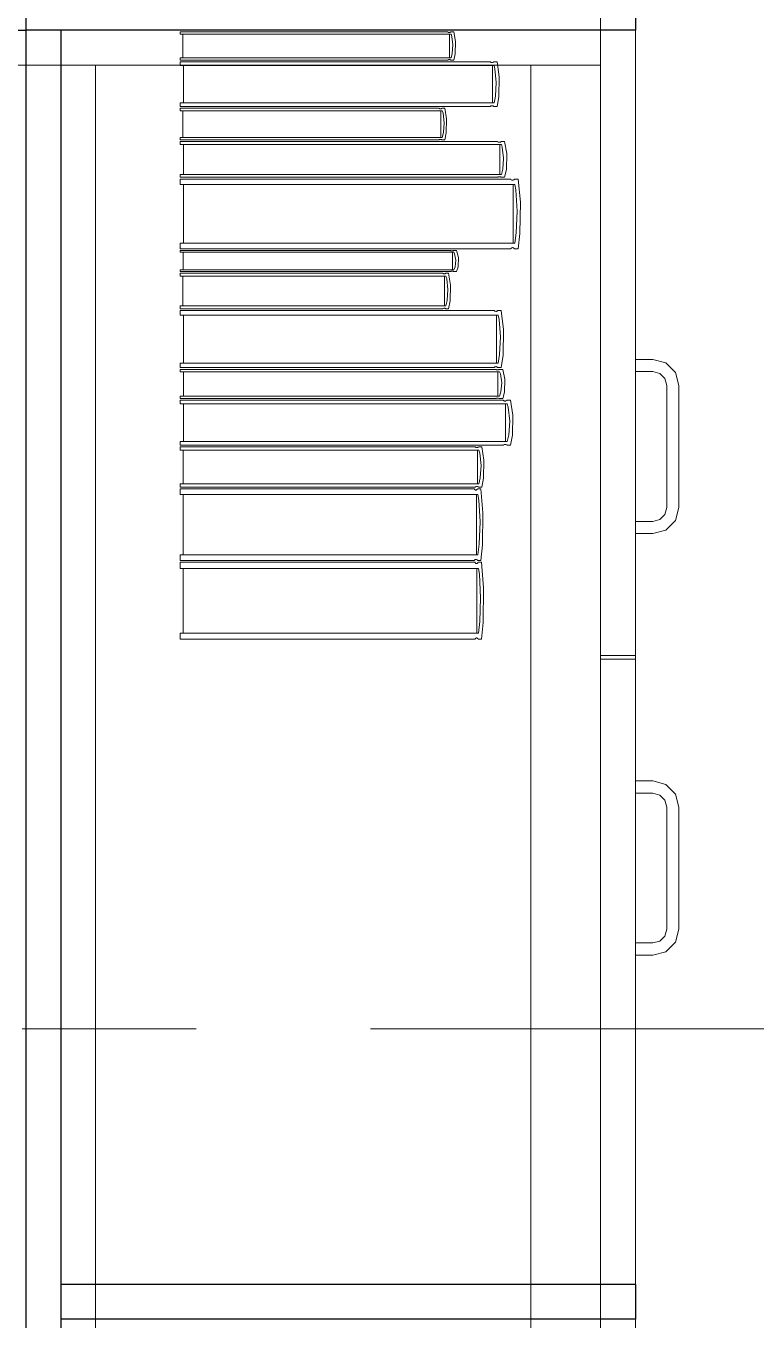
# Model space of a CAD drawing. Header units: inches. Extents: x -38 to 5698, y -33 to 92.
# Drawn here: x 116.969 to 117.388, y 34.24 to 34.983 of the extents above; entities that cross this region are included whole.
import ezdxf

# ---------------------------------------------------------------- set-up
doc = ezdxf.new("R2010")
doc.units = ezdxf.units.IN
doc.header["$MEASUREMENT"] = 0
doc.set_wipeout_variables(frame=1)
doc.linetypes.add('Punto & Raya', pattern=[0.65, 0.5, -0.075, 0, -0.075])
doc.linetypes.add('Wipeout_Contour', pattern=[1, 0, -1])
doc.layers.add('Interior - Mobiliario', color=7, linetype='Continuous')
doc.layers.add('Marcador - Secciones', color=251, linetype='Continuous')

msp = doc.modelspace()

# ---------------------------------------------------------------- linework, layer by layer
at = {"layer": 'Interior - Mobiliario', "color": 175, "linetype": 'Continuous', "lineweight": 13}
for p, q in [((116.98882, 34.98), (116.98882, 33.52)), ((117.29882, 34.98), (116.98882, 34.98)), ((117.21539, 34.96642), (117.21558, 34.97363)), ((117.29882, 33.52), (117.29882, 34.98)), ((117.21368, 34.96659), (117.21296, 34.96417)), ((117.21408, 34.97155), (117.21368, 34.96659)), ((117.21453, 34.96288), (117.21539, 34.96642)), ((117.25882, 34.96), (117.00882, 34.96)), ((117.21296, 34.96417), (117.05747, 34.96417)), ((117.05747, 34.96417), (117.05747, 34.96288)), ((117.05747, 34.96288), (117.21108, 34.96288)), ((117.23547, 34.96188), (117.05747, 34.96188)), ((117.05747, 34.96188), (117.05747, 34.95983)), ((117.05747, 34.95983), (117.23764, 34.95983)), ((117.05929, 34.95983), (117.05929, 34.93828)), ((117.21108, 34.96288), (117.21121, 34.96297)), ((117.21121, 34.96297), (117.21141, 34.96306)), ((117.21141, 34.96306), (117.21163, 34.96312)), ((117.21163, 34.96312), (117.21186, 34.96315)), ((117.21186, 34.96315), (117.21209, 34.96315)), ((117.21209, 34.96315), (117.21232, 34.96311)), ((117.21232, 34.96311), (117.21253, 34.96304)), ((117.21253, 34.96304), (117.21273, 34.96295)), ((117.21273, 34.96295), (117.21282, 34.96288)), ((117.21282, 34.96288), (117.21453, 34.96288)), ((117.23557, 34.96178), (117.23547, 34.96188)), ((117.2358, 34.96163), (117.23557, 34.96178)), ((117.23605, 34.96152), (117.2358, 34.96163)), ((117.23631, 34.96146), (117.23605, 34.96152)), ((117.23658, 34.96146), (117.23631, 34.96146)), ((117.23684, 34.9615), (117.23658, 34.96146)), ((117.23673, 34.93828), (117.23673, 34.95983)), ((117.2371, 34.9616), (117.23684, 34.9615)), ((117.23733, 34.96175), (117.2371, 34.9616)), ((117.23748, 34.96188), (117.23733, 34.96175)), ((117.23946, 34.96188), (117.23748, 34.96188)), ((117.23764, 34.95983), (117.23818, 34.95789)), ((117.24068, 34.95333), (117.23946, 34.96188)), ((117.29882, 34.96), (117.25882, 34.96)), ((117.23818, 34.95789), (117.23894, 34.95002)), ((117.24046, 34.94186), (117.24068, 34.95333)), ((117.23894, 34.95002), (117.23848, 34.94212)), ((117.23764, 34.93828), (117.05747, 34.93828)), ((117.05747, 34.93828), (117.05747, 34.93623)), ((117.05747, 34.93623), (117.23547, 34.93623)), ((117.23547, 34.93623), (117.23562, 34.93637)), ((117.23562, 34.93637), (117.23585, 34.93651)), ((117.23585, 34.93651), (117.2361, 34.93661)), ((117.2361, 34.93661), (117.23637, 34.93666)), ((117.23637, 34.93666), (117.23664, 34.93665)), ((117.23664, 34.93665), (117.2369, 34.93659)), ((117.2369, 34.93659), (117.23715, 34.93649)), ((117.23715, 34.93649), (117.23738, 34.93633)), ((117.23738, 34.93633), (117.23748, 34.93623)), ((117.23748, 34.93623), (117.23946, 34.93623)), ((117.23848, 34.94212), (117.23764, 34.93828)), ((117.23946, 34.93623), (117.24046, 34.94186)), ((117.20609, 34.93523), (117.05747, 34.93523)), ((117.05747, 34.93523), (117.05747, 34.93377)), ((117.05747, 34.93377), (117.20791, 34.93377)), ((117.05899, 34.93377), (117.05899, 34.91849)), ((117.20618, 34.93516), (117.20609, 34.93523)), ((117.20637, 34.93505), (117.20618, 34.93516)), ((117.20658, 34.93497), (117.20637, 34.93505)), ((117.2068, 34.93493), (117.20658, 34.93497)), ((117.20702, 34.93493), (117.2068, 34.93493)), ((117.20724, 34.93496), (117.20702, 34.93493)), ((117.20715, 34.91849), (117.20715, 34.93377)), ((117.20745, 34.93503), (117.20724, 34.93496)), ((117.20765, 34.93513), (117.20745, 34.93503)), ((117.20777, 34.93523), (117.20765, 34.93513)), ((117.20943, 34.93523), (117.20777, 34.93523)), ((117.20791, 34.93377), (117.20836, 34.9324)), ((117.20836, 34.9324), (117.20899, 34.92682)), ((117.21045, 34.92916), (117.20943, 34.93523)), ((117.21026, 34.92103), (117.21045, 34.92916)), ((117.2086, 34.92122), (117.20791, 34.91849)), ((117.20899, 34.92682), (117.2086, 34.92122)), ((117.20943, 34.91704), (117.21026, 34.92103)), ((117.20791, 34.91849), (117.05747, 34.91849)), ((117.05747, 34.91849), (117.05747, 34.91704)), ((117.05747, 34.91704), (117.20609, 34.91704)), ((117.23963, 34.91604), (117.05747, 34.91604)), ((117.05747, 34.91604), (117.05747, 34.9144)), ((117.05747, 34.9144), (117.24185, 34.9144)), ((117.05934, 34.9144), (117.05934, 34.89722)), ((117.20609, 34.91704), (117.20622, 34.91713)), ((117.20622, 34.91713), (117.20641, 34.91724)), ((117.20641, 34.91724), (117.20662, 34.91731)), ((117.20662, 34.91731), (117.20685, 34.91734)), ((117.20685, 34.91734), (117.20707, 34.91734)), ((117.20707, 34.91734), (117.20729, 34.9173)), ((117.20729, 34.9173), (117.2075, 34.91722)), ((117.2075, 34.91722), (117.20769, 34.91711)), ((117.20769, 34.91711), (117.20777, 34.91704)), ((117.20777, 34.91704), (117.20943, 34.91704)), ((117.23973, 34.91596), (117.23963, 34.91604)), ((117.23996, 34.91583), (117.23973, 34.91596)), ((117.24022, 34.91575), (117.23996, 34.91583)), ((117.24049, 34.9157), (117.24022, 34.91575)), ((117.24076, 34.91569), (117.24049, 34.9157)), ((117.24104, 34.91573), (117.24076, 34.91569)), ((117.24092, 34.89722), (117.24092, 34.9144)), ((117.2413, 34.91581), (117.24104, 34.91573)), ((117.24154, 34.91593), (117.2413, 34.91581)), ((117.24169, 34.91604), (117.24154, 34.91593)), ((117.24371, 34.91604), (117.24169, 34.91604)), ((117.24185, 34.9144), (117.2424, 34.91285)), ((117.24496, 34.90922), (117.24371, 34.91604)), ((117.2424, 34.91285), (117.24318, 34.90658)), ((117.24318, 34.90658), (117.24271, 34.90029)), ((117.24473, 34.90007), (117.24496, 34.90922)), ((117.24271, 34.90029), (117.24185, 34.89722)), ((117.24371, 34.89559), (117.24473, 34.90007)), ((117.24185, 34.89722), (117.05747, 34.89722)), ((117.05747, 34.89722), (117.05747, 34.89559)), ((117.05747, 34.89559), (117.23963, 34.89559)), ((117.24723, 34.89459), (117.05747, 34.89459)), ((117.05747, 34.89459), (117.05747, 34.89138)), ((117.05747, 34.89138), (117.24954, 34.89138)), ((117.05941, 34.89138), (117.05941, 34.85774)), ((117.23963, 34.89559), (117.23978, 34.8957)), ((117.23978, 34.8957), (117.24002, 34.89581)), ((117.24002, 34.89581), (117.24028, 34.89589)), ((117.24028, 34.89589), (117.24055, 34.89593)), ((117.24055, 34.89593), (117.24083, 34.89592)), ((117.24083, 34.89592), (117.24109, 34.89588)), ((117.24109, 34.89588), (117.24135, 34.89579)), ((117.24135, 34.89579), (117.24159, 34.89567)), ((117.24159, 34.89567), (117.24169, 34.89559)), ((117.24169, 34.89559), (117.24371, 34.89559)), ((117.24733, 34.89443), (117.24723, 34.89459)), ((117.24758, 34.89419), (117.24733, 34.89443)), ((117.24784, 34.89402), (117.24758, 34.89419)), ((117.24813, 34.89393), (117.24784, 34.89402)), ((117.24841, 34.89392), (117.24813, 34.89393)), ((117.24869, 34.89399), (117.24841, 34.89392)), ((117.24857, 34.85774), (117.24857, 34.89138)), ((117.24896, 34.89414), (117.24869, 34.89399)), ((117.24921, 34.89437), (117.24896, 34.89414)), ((117.24937, 34.89459), (117.24921, 34.89437)), ((117.25148, 34.89459), (117.24937, 34.89459)), ((117.24954, 34.89138), (117.25012, 34.88835)), ((117.25279, 34.88123), (117.25148, 34.89459)), ((117.25012, 34.88835), (117.25093, 34.87606)), ((117.25254, 34.86332), (117.25279, 34.88123)), ((117.25093, 34.87606), (117.25043, 34.86374)), ((117.25043, 34.86374), (117.24954, 34.85774)), ((117.25148, 34.85453), (117.25254, 34.86332)), ((117.24954, 34.85774), (117.05747, 34.85774)), ((117.05747, 34.85774), (117.05747, 34.85453)), ((117.05747, 34.85453), (117.24723, 34.85453)), ((117.24723, 34.85453), (117.24739, 34.85475)), ((117.24739, 34.85475), (117.24764, 34.85498)), ((117.24764, 34.85498), (117.24791, 34.85513)), ((117.24791, 34.85513), (117.24819, 34.8552)), ((117.24819, 34.8552), (117.24847, 34.85519)), ((117.24847, 34.85519), (117.24875, 34.8551)), ((117.24875, 34.8551), (117.24902, 34.85493)), ((117.24902, 34.85493), (117.24927, 34.85469)), ((117.24927, 34.85469), (117.24937, 34.85453)), ((117.24937, 34.85453), (117.25148, 34.85453)), ((117.21262, 34.85353), (117.05747, 34.85353)), ((117.05747, 34.85353), (117.05747, 34.85257)), ((117.05747, 34.85257), (117.21451, 34.85257)), ((117.05906, 34.85257), (117.05906, 34.84246)), ((117.21271, 34.85349), (117.21262, 34.85353)), ((117.21291, 34.85341), (117.21271, 34.85349)), ((117.21312, 34.85336), (117.21291, 34.85341)), ((117.21335, 34.85334), (117.21312, 34.85336)), ((117.21359, 34.85333), (117.21335, 34.85334)), ((117.21382, 34.85335), (117.21359, 34.85333)), ((117.21372, 34.84246), (117.21372, 34.85257)), ((117.21404, 34.8534), (117.21382, 34.85335)), ((117.21424, 34.85347), (117.21404, 34.8534)), ((117.21438, 34.85353), (117.21424, 34.85347)), ((117.2161, 34.85353), (117.21438, 34.85353)), ((117.21451, 34.85257), (117.21498, 34.85166)), ((117.21498, 34.85166), (117.21565, 34.84797)), ((117.21565, 34.84797), (117.21524, 34.84426)), ((117.21717, 34.84952), (117.2161, 34.85353)), ((117.21697, 34.84414), (117.21717, 34.84952)), ((117.21451, 34.84246), (117.05747, 34.84246)), ((117.05747, 34.84246), (117.05747, 34.8415)), ((117.05747, 34.8415), (117.21262, 34.8415)), ((117.20821, 34.8405), (117.05747, 34.8405)), ((117.05747, 34.8405), (117.05747, 34.83886)), ((117.20829, 34.84042), (117.20821, 34.8405)), ((117.20849, 34.84029), (117.20829, 34.84042)), ((117.2087, 34.84021), (117.20849, 34.84029)), ((117.20892, 34.84016), (117.2087, 34.84021)), ((117.20915, 34.84015), (117.20892, 34.84016)), ((117.20937, 34.84019), (117.20915, 34.84015)), ((117.20959, 34.84027), (117.20937, 34.84019)), ((117.20979, 34.84039), (117.20959, 34.84027)), ((117.20991, 34.8405), (117.20979, 34.84039)), ((117.21159, 34.8405), (117.20991, 34.8405)), ((117.21262, 34.8337), (117.21159, 34.8405)), ((117.21262, 34.8415), (117.21275, 34.84156)), ((117.21275, 34.84156), (117.21295, 34.84163)), ((117.21295, 34.84163), (117.21317, 34.84167)), ((117.21317, 34.84167), (117.21341, 34.8417)), ((117.21341, 34.8417), (117.21364, 34.84169)), ((117.21364, 34.84169), (117.21387, 34.84167)), ((117.21387, 34.84167), (117.21409, 34.84162)), ((117.21409, 34.84162), (117.21429, 34.84154)), ((117.21429, 34.84154), (117.21438, 34.8415)), ((117.21438, 34.8415), (117.2161, 34.8415)), ((117.21524, 34.84426), (117.21451, 34.84246)), ((117.2161, 34.8415), (117.21697, 34.84414)), ((117.05747, 34.83886), (117.21005, 34.83886)), ((117.05902, 34.83886), (117.05902, 34.82175)), ((117.20928, 34.82175), (117.20928, 34.83886)), ((117.21005, 34.83886), (117.2105, 34.83732)), ((117.2105, 34.83732), (117.21115, 34.83107)), ((117.21243, 34.82459), (117.21262, 34.8337)), ((117.21075, 34.8248), (117.21005, 34.82175)), ((117.21115, 34.83107), (117.21075, 34.8248)), ((117.21159, 34.82012), (117.21243, 34.82459)), ((117.21005, 34.82175), (117.05747, 34.82175)), ((117.05747, 34.82175), (117.05747, 34.82012)), ((117.05747, 34.82012), (117.20821, 34.82012)), ((117.23777, 34.81912), (117.05747, 34.81912)), ((117.05747, 34.81912), (117.05747, 34.81649)), ((117.20821, 34.82012), (117.20833, 34.82023)), ((117.20833, 34.82023), (117.20853, 34.82034)), ((117.20853, 34.82034), (117.20875, 34.82042)), ((117.20875, 34.82042), (117.20897, 34.82046)), ((117.20897, 34.82046), (117.2092, 34.82045)), ((117.2092, 34.82045), (117.20942, 34.82041)), ((117.20942, 34.82041), (117.20963, 34.82032)), ((117.20963, 34.82032), (117.20983, 34.8202)), ((117.20983, 34.8202), (117.20991, 34.82012)), ((117.20991, 34.82012), (117.21159, 34.82012)), ((117.23787, 34.81899), (117.23777, 34.81912)), ((117.2381, 34.81879), (117.23787, 34.81899)), ((117.23836, 34.81865), (117.2381, 34.81879)), ((117.23862, 34.81858), (117.23836, 34.81865)), ((117.2389, 34.81857), (117.23862, 34.81858)), ((117.23916, 34.81863), (117.2389, 34.81857)), ((117.23942, 34.81875), (117.23916, 34.81863)), ((117.23966, 34.81894), (117.23942, 34.81875)), ((117.23981, 34.81912), (117.23966, 34.81894)), ((117.24181, 34.81912), (117.23981, 34.81912)), ((117.24305, 34.80818), (117.24181, 34.81912)), ((117.05747, 34.81649), (117.23997, 34.81649)), ((117.05932, 34.81649), (117.05932, 34.78894)), ((117.23905, 34.78894), (117.23905, 34.81649)), ((117.23997, 34.81649), (117.24052, 34.81401)), ((117.24052, 34.81401), (117.24129, 34.80395)), ((117.24129, 34.80395), (117.24082, 34.79385)), ((117.24282, 34.79351), (117.24305, 34.80818)), ((117.23997, 34.78894), (117.05747, 34.78894)), ((117.05747, 34.78894), (117.05747, 34.78632)), ((117.24082, 34.79385), (117.23997, 34.78894)), ((117.24181, 34.78632), (117.24282, 34.79351)), ((117.32882, 34.791), (117.31882, 34.791)), ((117.31882, 34.791), (117.31882, 34.784)), ((117.33632, 34.78899), (117.32882, 34.791)), ((117.34181, 34.7835), (117.33632, 34.78899)), ((117.05747, 34.78632), (117.23777, 34.78632)), ((117.23857, 34.78532), (117.05747, 34.78532)), ((117.05747, 34.78532), (117.05747, 34.78398)), ((117.05747, 34.78398), (117.24078, 34.78398)), ((117.05933, 34.78398), (117.05933, 34.76989)), ((117.23777, 34.78632), (117.23792, 34.78649)), ((117.23792, 34.78649), (117.23816, 34.78668)), ((117.23816, 34.78668), (117.23842, 34.78681)), ((117.23842, 34.78681), (117.23868, 34.78687)), ((117.23867, 34.78525), (117.23857, 34.78532)), ((117.2389, 34.78515), (117.23867, 34.78525)), ((117.23868, 34.78687), (117.23896, 34.78686)), ((117.23916, 34.78508), (117.2389, 34.78515)), ((117.23896, 34.78686), (117.23922, 34.78678)), ((117.23943, 34.78504), (117.23916, 34.78508)), ((117.23922, 34.78678), (117.23948, 34.78664)), ((117.2397, 34.78504), (117.23943, 34.78504)), ((117.23948, 34.78664), (117.23971, 34.78645)), ((117.23997, 34.78507), (117.2397, 34.78504)), ((117.23971, 34.78645), (117.23981, 34.78632)), ((117.23981, 34.78632), (117.24181, 34.78632)), ((117.23985, 34.76989), (117.23985, 34.78398)), ((117.24023, 34.78513), (117.23997, 34.78507)), ((117.24046, 34.78523), (117.24023, 34.78513)), ((117.24062, 34.78532), (117.24046, 34.78523)), ((117.24263, 34.78532), (117.24062, 34.78532)), ((117.24078, 34.78398), (117.24133, 34.78271)), ((117.24133, 34.78271), (117.2421, 34.77756)), ((117.24387, 34.77973), (117.24263, 34.78532)), ((117.31882, 34.784), (117.32882, 34.784)), ((117.32882, 34.784), (117.33282, 34.78293)), ((117.33282, 34.78293), (117.33575, 34.78)), ((117.33575, 34.78), (117.33682, 34.776)), ((117.34382, 34.776), (117.34181, 34.7835)), ((117.24163, 34.7724), (117.24078, 34.76989)), ((117.2421, 34.77756), (117.24163, 34.7724)), ((117.24364, 34.77223), (117.24387, 34.77973)), ((117.33682, 34.776), (117.33682, 34.706)), ((117.34382, 34.706), (117.34382, 34.776)), ((117.24078, 34.76989), (117.05747, 34.76989)), ((117.05747, 34.76989), (117.05747, 34.76855)), ((117.05747, 34.76855), (117.23857, 34.76855)), ((117.24301, 34.76755), (117.05747, 34.76755)), ((117.05747, 34.76755), (117.05747, 34.76549)), ((117.05747, 34.76549), (117.24528, 34.76549)), ((117.05937, 34.76549), (117.05937, 34.74387)), ((117.23857, 34.76855), (117.23872, 34.76864)), ((117.23872, 34.76864), (117.23896, 34.76874)), ((117.23896, 34.76874), (117.23922, 34.7688)), ((117.23922, 34.7688), (117.23949, 34.76883)), ((117.23949, 34.76883), (117.23976, 34.76883)), ((117.23976, 34.76883), (117.24003, 34.76879)), ((117.24003, 34.76879), (117.24028, 34.76872)), ((117.24028, 34.76872), (117.24051, 34.76862)), ((117.24051, 34.76862), (117.24062, 34.76855)), ((117.24062, 34.76855), (117.24263, 34.76855)), ((117.24263, 34.76855), (117.24364, 34.77223)), ((117.24312, 34.76745), (117.24301, 34.76755)), ((117.24335, 34.7673), (117.24312, 34.76745)), ((117.24361, 34.76719), (117.24335, 34.7673)), ((117.24389, 34.76713), (117.24361, 34.76719)), ((117.24417, 34.76712), (117.24389, 34.76713)), ((117.24444, 34.76717), (117.24417, 34.76712)), ((117.24433, 34.74387), (117.24433, 34.76549)), ((117.24471, 34.76727), (117.24444, 34.76717)), ((117.24495, 34.76741), (117.24471, 34.76727)), ((117.24511, 34.76755), (117.24495, 34.76741)), ((117.24717, 34.76755), (117.24511, 34.76755)), ((117.24528, 34.76549), (117.24584, 34.76354)), ((117.24845, 34.75897), (117.24717, 34.76755)), ((117.24584, 34.76354), (117.24663, 34.75565)), ((117.24821, 34.74746), (117.24845, 34.75897)), ((117.24663, 34.75565), (117.24615, 34.74773)), ((117.24528, 34.74387), (117.05747, 34.74387)), ((117.05747, 34.74387), (117.05747, 34.74181)), ((117.24615, 34.74773), (117.24528, 34.74387)), ((117.24717, 34.74181), (117.24821, 34.74746)), ((117.05747, 34.74181), (117.24301, 34.74181)), ((117.22688, 34.74081), (117.05747, 34.74081)), ((117.05747, 34.74081), (117.05747, 34.73896)), ((117.05747, 34.73896), (117.22895, 34.73896)), ((117.05921, 34.73896), (117.05921, 34.71957)), ((117.22698, 34.74072), (117.22688, 34.74081)), ((117.22719, 34.74058), (117.22698, 34.74072)), ((117.22743, 34.74048), (117.22719, 34.74058)), ((117.22768, 34.74043), (117.22743, 34.74048)), ((117.22794, 34.74043), (117.22768, 34.74043)), ((117.22819, 34.74047), (117.22794, 34.74043)), ((117.22808, 34.71957), (117.22808, 34.73896)), ((117.22843, 34.74056), (117.22819, 34.74047)), ((117.22865, 34.74069), (117.22843, 34.74056)), ((117.2288, 34.74081), (117.22865, 34.74069)), ((117.23068, 34.74081), (117.2288, 34.74081)), ((117.22895, 34.73896), (117.22946, 34.73721)), ((117.22946, 34.73721), (117.23018, 34.73013)), ((117.23184, 34.73311), (117.23068, 34.74081)), ((117.24301, 34.74181), (117.24317, 34.74195)), ((117.24317, 34.74195), (117.24341, 34.7421)), ((117.24341, 34.7421), (117.24367, 34.74219)), ((117.24367, 34.74219), (117.24395, 34.74224)), ((117.24395, 34.74224), (117.24423, 34.74224)), ((117.24423, 34.74224), (117.2445, 34.74218)), ((117.2445, 34.74218), (117.24477, 34.74207)), ((117.24477, 34.74207), (117.24501, 34.74191)), ((117.24501, 34.74191), (117.24511, 34.74181)), ((117.24511, 34.74181), (117.24717, 34.74181)), ((117.23018, 34.73013), (117.22974, 34.72302)), ((117.23163, 34.72278), (117.23184, 34.73311)), ((117.22974, 34.72302), (117.22895, 34.71957)), ((117.23068, 34.71772), (117.23163, 34.72278)), ((117.22895, 34.71957), (117.05747, 34.71957)), ((117.05747, 34.71957), (117.05747, 34.71772)), ((117.05747, 34.71772), (117.22688, 34.71772)), ((117.2263, 34.71672), (117.05747, 34.71672)), ((117.05747, 34.71672), (117.05747, 34.71343)), ((117.05747, 34.71343), (117.22837, 34.71343)), ((117.0592, 34.71343), (117.0592, 34.67885)), ((117.2264, 34.71656), (117.2263, 34.71672)), ((117.22662, 34.71631), (117.2264, 34.71656)), ((117.22685, 34.71613), (117.22662, 34.71631)), ((117.2271, 34.71604), (117.22685, 34.71613)), ((117.22688, 34.71772), (117.22702, 34.71784)), ((117.22702, 34.71784), (117.22724, 34.71797)), ((117.22736, 34.71603), (117.2271, 34.71604)), ((117.22724, 34.71797), (117.22749, 34.71806)), ((117.22761, 34.71611), (117.22736, 34.71603)), ((117.22749, 34.71806), (117.22774, 34.7181)), ((117.2275, 34.67885), (117.2275, 34.71343)), ((117.22785, 34.71626), (117.22761, 34.71611)), ((117.22774, 34.7181), (117.22799, 34.7181)), ((117.22807, 34.7165), (117.22785, 34.71626)), ((117.22799, 34.7181), (117.22824, 34.71805)), ((117.22822, 34.71672), (117.22807, 34.7165)), ((117.23009, 34.71672), (117.22822, 34.71672)), ((117.22824, 34.71805), (117.22848, 34.71795)), ((117.22837, 34.71343), (117.22888, 34.7103)), ((117.22848, 34.71795), (117.2287, 34.71781)), ((117.2287, 34.71781), (117.2288, 34.71772)), ((117.2288, 34.71772), (117.23068, 34.71772)), ((117.23125, 34.70299), (117.23009, 34.71672)), ((117.22888, 34.7103), (117.2296, 34.69769)), ((117.33682, 34.706), (117.33575, 34.702)), ((117.34181, 34.6985), (117.34382, 34.706)), ((117.23104, 34.68459), (117.23125, 34.70299)), ((117.33282, 34.69907), (117.32882, 34.698)), ((117.33575, 34.702), (117.33282, 34.69907)), ((117.33632, 34.69301), (117.34181, 34.6985)), ((117.2296, 34.69769), (117.22916, 34.68502)), ((117.31882, 34.698), (117.31882, 34.691)), ((117.32882, 34.698), (117.31882, 34.698)), ((117.31882, 34.691), (117.32882, 34.691)), ((117.32882, 34.691), (117.33632, 34.69301)), ((117.22916, 34.68502), (117.22837, 34.67885)), ((117.23009, 34.67556), (117.23104, 34.68459)), ((117.22837, 34.67885), (117.05747, 34.67885)), ((117.05747, 34.67885), (117.05747, 34.67556)), ((117.22645, 34.67578), (117.22667, 34.67602)), ((117.22667, 34.67602), (117.22691, 34.67617)), ((117.22691, 34.67617), (117.22716, 34.67625)), ((117.22716, 34.67625), (117.22741, 34.67624)), ((117.22741, 34.67624), (117.22766, 34.67614)), ((117.22766, 34.67614), (117.2279, 34.67597)), ((117.2279, 34.67597), (117.22812, 34.67572)), ((117.05747, 34.67556), (117.2263, 34.67556)), ((117.22664, 34.67456), (117.05747, 34.67456)), ((117.05747, 34.67456), (117.05747, 34.67103)), ((117.05747, 34.67103), (117.22871, 34.67103)), ((117.0592, 34.67103), (117.0592, 34.63391)), ((117.2263, 34.67556), (117.22645, 34.67578)), ((117.22674, 34.67439), (117.22664, 34.67456)), ((117.22696, 34.67412), (117.22674, 34.67439)), ((117.22719, 34.67393), (117.22696, 34.67412)), ((117.22744, 34.67383), (117.22719, 34.67393)), ((117.2277, 34.67382), (117.22744, 34.67383)), ((117.22795, 34.6739), (117.2277, 34.67382)), ((117.22784, 34.63391), (117.22784, 34.67103)), ((117.22819, 34.67407), (117.22795, 34.6739)), ((117.22812, 34.67572), (117.22822, 34.67556)), ((117.22842, 34.67432), (117.22819, 34.67407)), ((117.22822, 34.67556), (117.23009, 34.67556)), ((117.22856, 34.67456), (117.22842, 34.67432)), ((117.23044, 34.67456), (117.22856, 34.67456)), ((117.22871, 34.67103), (117.22922, 34.66767)), ((117.2316, 34.65983), (117.23044, 34.67456)), ((117.22922, 34.66767), (117.22994, 34.65413)), ((117.22994, 34.65413), (117.2295, 34.64053)), ((117.23139, 34.64007), (117.2316, 34.65983)), ((117.2295, 34.64053), (117.22871, 34.63391)), ((117.23044, 34.63038), (117.23139, 34.64007)), ((117.22871, 34.63391), (117.05747, 34.63391)), ((117.05747, 34.63391), (117.05747, 34.63038)), ((117.05747, 34.63038), (117.22664, 34.63038)), ((117.22664, 34.63038), (117.22679, 34.63061)), ((117.22679, 34.63061), (117.22701, 34.63087)), ((117.22701, 34.63087), (117.22725, 34.63103)), ((117.22725, 34.63103), (117.2275, 34.63111)), ((117.2275, 34.63111), (117.22776, 34.6311)), ((117.22776, 34.6311), (117.22801, 34.631)), ((117.22801, 34.631), (117.22824, 34.63082)), ((117.22824, 34.63082), (117.22846, 34.63055)), ((117.22846, 34.63055), (117.22856, 34.63038)), ((117.22856, 34.63038), (117.23044, 34.63038)), ((117.31882, 34.621), (117.29882, 34.621)), ((117.31882, 34.619), (117.29882, 34.619)), ((117.31882, 34.549), (117.32882, 34.549)), ((117.31882, 34.542), (117.31882, 34.549)), ((117.32882, 34.549), (117.33632, 34.54699)), ((117.33632, 34.54699), (117.34181, 34.5415)), ((117.32882, 34.542), (117.31882, 34.542)), ((117.33282, 34.54093), (117.32882, 34.542)), ((117.33575, 34.538), (117.33282, 34.54093)), ((117.33682, 34.534), (117.33575, 34.538)), ((117.34181, 34.5415), (117.34382, 34.534)), ((117.33682, 34.464), (117.33682, 34.534)), ((117.34382, 34.534), (117.34382, 34.464)), ((117.33575, 34.46), (117.33682, 34.464)), ((117.34382, 34.464), (117.34181, 34.4565)), ((117.31882, 34.456), (117.32882, 34.456)), ((117.31882, 34.449), (117.31882, 34.456)), ((117.32882, 34.456), (117.33282, 34.45707)), ((117.33282, 34.45707), (117.33575, 34.46)), ((117.34181, 34.4565), (117.33632, 34.45101)), ((117.32882, 34.449), (117.31882, 34.449)), ((117.33632, 34.45101), (117.32882, 34.449))]:
    msp.add_line(p, q, dxfattribs=at)

# ---------------------------------------------------------------- next in the draw order: wipeouts: each hides what was drawn before it
at = {"color": 254, "linetype": 'Wipeout_Contour', "lineweight": 0, "ltscale": 3317.681729}
msp.add_wipeout([(117.31882, 34.24), (117.31882, 34.26), (116.98882, 34.26), (116.98882, 34.24)], dxfattribs=at).dxf.layer = 'Interior - Mobiliario'

# ---------------------------------------------------------------- next in the draw order: linework, layer by layer
at = {"layer": 'Interior - Mobiliario', "color": 175, "linetype": 'Continuous', "lineweight": 13}
for p, q in [((117.00882, 33.54), (117.00882, 34.96)), ((117.25882, 34.96), (117.25882, 33.54)), ((117.29882, 33.54), (117.29882, 34.96)), ((117.29882, 34.26), (117.29882, 34.619)), ((117.31882, 34.26), (117.31882, 34.619)), ((116.98882, 34.26), (116.98882, 34.24)), ((117.31882, 34.26), (116.98882, 34.26)), ((117.31882, 34.26), (117.29882, 34.26)), ((117.31882, 34.24), (117.31882, 34.26)), ((117.31882, 34.24), (117.31882, 34.26)), ((116.98882, 34.24), (117.31882, 34.24)), ((117.29882, 34.24), (117.29882, 33.881)), ((117.31882, 34.24), (117.29882, 34.24)), ((117.31882, 34.24), (117.31882, 33.881))]:
    msp.add_line(p, q, dxfattribs=at)
at = {"layer": 'Interior - Mobiliario', "color": 175, "linetype": 'Continuous', "lineweight": 30}
for p, q in [((117.31882, 34.26), (116.98882, 34.26)), ((116.98882, 34.26), (116.98882, 34.24)), ((117.31882, 34.26), (117.31882, 34.24)), ((117.31882, 34.24), (116.98882, 34.24))]:
    msp.add_line(p, q, dxfattribs=at)

# ---------------------------------------------------------------- next in the draw order: wipeouts: each hides what was drawn before it
at = {"color": 254, "linetype": 'Wipeout_Contour', "lineweight": 0, "ltscale": 3316.983553}
msp.add_wipeout([(116.98882, 33.52), (116.98882, 34.98), (116.96882, 34.98), (116.96882, 33.52)], dxfattribs=at).dxf.layer = 'Interior - Mobiliario'

# ---------------------------------------------------------------- next in the draw order: linework, layer by layer
at = {"layer": 'Interior - Mobiliario', "color": 175, "linetype": 'Continuous', "lineweight": 30}
for p, q in [((116.98882, 34.98), (116.96882, 34.98)), ((116.96882, 34.98), (116.96882, 33.52)), ((116.98882, 34.98), (116.98882, 33.52))]:
    msp.add_line(p, q, dxfattribs=at)
at = {"layer": 'Interior - Mobiliario', "color": 175, "linetype": 'Continuous', "lineweight": 13}
for p, q in [((116.96882, 34.98), (116.96882, 33.52)), ((116.98882, 34.98), (116.96882, 34.98)), ((116.98882, 33.52), (116.98882, 34.98)), ((116.92882, 34.96), (116.96882, 34.96)), ((116.96882, 34.96), (116.96882, 33.54)), ((117.00882, 34.96), (116.96882, 34.96)), ((116.96882, 34.96), (116.96882, 33.54)), ((116.98882, 34.26), (116.98882, 34.24)), ((117.31882, 34.26), (116.98882, 34.26)), ((116.98882, 34.24), (117.31882, 34.24))]:
    msp.add_line(p, q, dxfattribs=at)
at = {"layer": 'Marcador - Secciones', "color": 251, "linetype": 'Punto & Raya', "lineweight": 13}
msp.add_line((97.16665, 34.40671), (148.44025, 34.40671), dxfattribs=at)

# ---------------------------------------------------------------- next in the draw order: wipeouts: each hides what was drawn before it
at = {"color": 254, "linetype": 'Wipeout_Contour', "lineweight": 0, "ltscale": 3317.765311}
msp.add_wipeout([(117.31882, 34.98), (117.31882, 35), (116.96882, 35), (116.96882, 34.98)], dxfattribs=at).dxf.layer = 'Interior - Mobiliario'

# ---------------------------------------------------------------- next in the draw order: linework, layer by layer
at = {"layer": 'Interior - Mobiliario', "color": 175, "linetype": 'Continuous', "lineweight": 30}
for p, q in [((116.96882, 35), (116.96882, 34.98)), ((116.96882, 35), (116.96882, 34.98)), ((117.31882, 35), (117.31882, 34.98)), ((116.61882, 34.98), (116.96882, 34.98)), ((116.94882, 34.98), (116.96882, 34.98)), ((117.31882, 34.98), (116.96882, 34.98)), ((116.96882, 34.98), (116.96882, 33.52))]:
    msp.add_line(p, q, dxfattribs=at)
at = {"layer": 'Interior - Mobiliario', "color": 175, "linetype": 'Continuous', "lineweight": 13}
for p, q in [((116.96882, 35), (116.96882, 34.98)), ((116.96882, 35), (116.96882, 34.96)), ((116.96882, 33.5), (116.96882, 35)), ((116.96882, 35), (116.96882, 34.98)), ((116.96882, 35), (116.96882, 34.96)), ((116.96882, 33.5), (116.96882, 35)), ((117.29882, 34.96), (117.29882, 35)), ((117.31882, 34.98), (117.31882, 35)), ((117.31882, 35), (117.31882, 33.5)), ((116.96882, 34.98), (116.61882, 34.98)), ((116.61882, 34.98), (116.96882, 34.98)), ((116.94882, 34.98), (116.96882, 34.98)), ((116.96882, 34.98), (117.31882, 34.98)), ((116.96882, 34.98), (116.96882, 33.52)), ((117.31882, 34.98), (116.96882, 34.98)), ((116.96882, 34.98), (116.96882, 33.52)), ((116.96882, 34.98), (116.96882, 33.52)), ((116.98882, 34.98), (116.98882, 33.52)), ((117.31882, 34.98), (116.98882, 34.98)), ((116.98882, 34.98), (116.98882, 33.52)), ((117.29882, 34.98), (116.98882, 34.98)), ((116.98882, 34.98), (116.98882, 33.52)), ((117.29882, 34.98), (116.98882, 34.98)), ((117.21108, 34.979), (117.05747, 34.979)), ((117.05747, 34.979), (117.05747, 34.97771)), ((117.05747, 34.97771), (117.21296, 34.97771)), ((117.05904, 34.97771), (117.05904, 34.96417)), ((117.21117, 34.97894), (117.21108, 34.979)), ((117.21137, 34.97884), (117.21117, 34.97894)), ((117.21158, 34.97877), (117.21137, 34.97884)), ((117.21181, 34.97873), (117.21158, 34.97877)), ((117.21204, 34.97873), (117.21181, 34.97873)), ((117.21227, 34.97876), (117.21204, 34.97873)), ((117.21217, 34.96417), (117.21217, 34.97771)), ((117.21249, 34.97882), (117.21227, 34.97876)), ((117.21269, 34.97891), (117.21249, 34.97882)), ((117.21282, 34.979), (117.21269, 34.97891)), ((117.21453, 34.979), (117.21282, 34.979)), ((117.21296, 34.97771), (117.21342, 34.97649)), ((117.21342, 34.97649), (117.21408, 34.97155)), ((117.21558, 34.97363), (117.21453, 34.979)), ((117.29882, 33.52), (117.29882, 34.98)), ((117.29882, 33.52), (117.29882, 34.98)), ((117.29882, 34.98), (117.29882, 34.621)), ((117.31882, 34.98), (117.29882, 34.98)), ((117.31882, 33.52), (117.31882, 34.98)), ((117.31882, 33.52), (117.31882, 34.98)), ((117.31882, 34.98), (117.31882, 34.621))]:
    msp.add_line(p, q, dxfattribs=at)

doc.saveas('drawing.dxf')
